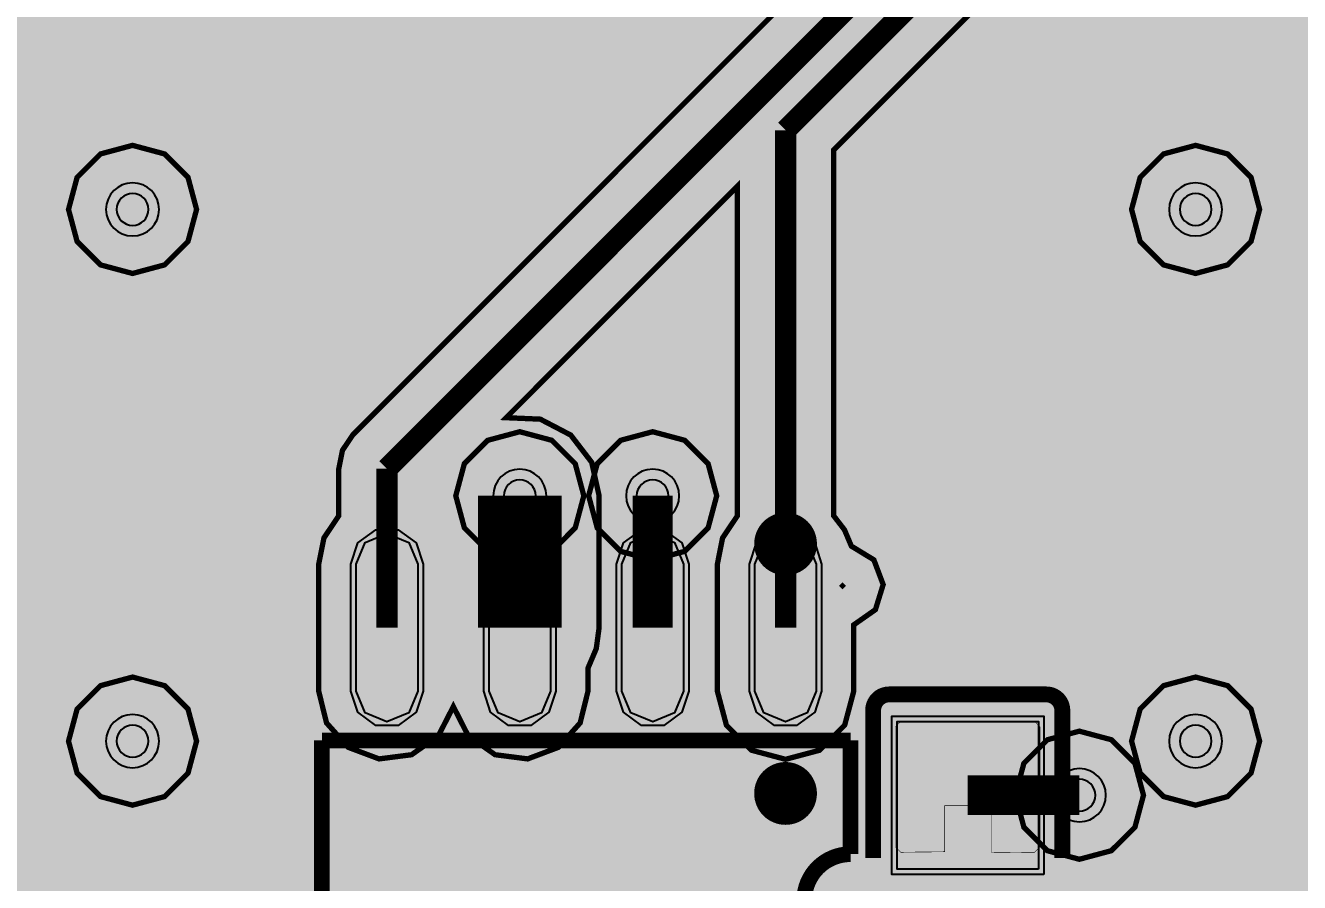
# Model space of a CAD drawing. Header units: millimetres. Extents: x -61 to 56, y -72 to 70.
# Drawn here: x -15.11 to -2.93, y -38.09 to -29.9 of the extents above; entities that cross this region are included whole.
import ezdxf

# ---------------------------------------------------------------- set-up
doc = ezdxf.new("R2010")
doc.units = ezdxf.units.MM
doc.header["$MEASUREMENT"] = 0
for name, color, linetype, true_color in [('02GND', 7, 'Continuous', 0x999966), ('03POWER', 7, 'Continuous', 0x008000), ('Bottom-Layer', 7, 'Continuous', 0x0000ff), ('Document-Layer', 7, 'Continuous', 0xffffff), ('Hole-Layer', 7, 'Continuous', 0x222222), ('Multi-Layer', 7, 'Continuous', 0xc0c0c0), ('Top-Layer', 7, 'Continuous', 0xff0000), ('Top-Paste-Mask-Layer', 7, 'Continuous', 0x808080), ('Top-Silkscreen-Layer', 7, 'Continuous', 0xffcc00), ('Top-Solder-Mask-Layer', 7, 'Continuous', 0x800080)]:
    doc.layers.add(name, color=color, linetype=linetype, true_color=true_color)

msp = doc.modelspace()

# ---------------------------------------------------------------- hatches: boundary and pattern name
at = {"layer": '02GND'}
for points in [[(-49.642, 52.153), (49.642, 52.153), (49.642, -62.142), (-49.642, -62.142)], [(-10.993, -34.398), (-10.911, -34.704), (-10.687, -34.929), (-10.381, -35.011), (-10.075, -34.929), (-9.851, -34.704), (-9.769, -34.398), (-9.851, -34.092), (-10.075, -33.868), (-10.381, -33.786), (-10.687, -33.868), (-10.911, -34.092)]]:
    msp.add_hatch(color=256, dxfattribs=at).paths.add_polyline_path(points)
at = {"layer": '03POWER'}
for points in [[(48.499, -56.042), (48.581, -56.348), (48.806, -56.572), (49.112, -56.654), (49.418, -56.571), (49.642, -56.346), (49.642, -62.142), (44.192, -62.142), (44.393, -61.957), (44.493, -61.703), (44.472, -61.43), (45.189, -61.704), (45.95, -61.804), (46.713, -61.727), (47.438, -61.475), (48.085, -61.064), (48.62, -60.514), (49.014, -59.855), (49.245, -59.123), (49.302, -58.358), (49.18, -57.601), (48.887, -56.892), (48.438, -56.269), (47.858, -55.767), (47.177, -55.412), (46.434, -55.224), (45.666, -55.212), (44.917, -55.378), (44.226, -55.712), (43.631, -56.196), (43.164, -56.805), (42.849, -57.504), (42.704, -58.258), (42.737, -59.024), (42.946, -59.763), (43.32, -60.433), (43.838, -60.999), (-43.362, -60.999), (-43.621, -61.056), (-43.831, -61.218), (-43.953, -61.453), (-43.964, -61.718), (-43.863, -61.963), (-43.667, -62.142), (-49.642, -62.142), (-49.642, -56.582), (-49.433, -56.797), (-49.148, -56.888), (-48.853, -56.832), (-49.162, -57.541), (-49.298, -58.303), (-49.253, -59.075), (-49.03, -59.816), (-48.641, -60.484), (-48.107, -61.044), (-47.458, -61.464), (-46.728, -61.722), (-45.959, -61.803), (-45.192, -61.703), (-44.469, -61.428), (-43.83, -60.992), (-43.31, -60.419), (-42.937, -59.741), (-42.732, -58.995), (-42.707, -58.222), (-42.861, -57.464), (-43.188, -56.763), (-43.668, -56.157), (-44.277, -55.679), (-44.979, -55.356), (-45.738, -55.205), (-46.511, -55.234), (-47.256, -55.443), (-47.932, -55.818), (-48.502, -56.341), (-48.5, -56.309), (-48.499, -56.277), (-48.499, 51.315), (-19.403, 51.315), (-19.629, 51.144), (-19.755, 50.889), (-19.751, 50.604), (-19.619, 50.352), (-19.388, 50.187), (-19.658, 49.977), (-19.773, 49.655), (-19.698, 49.322), (-19.455, 49.081), (-19.684, 48.858), (-19.769, 48.551), (-19.689, 48.242), (-19.463, 48.016), (-19.155, 47.934), (-18.847, 48.018), (-18.624, 48.246), (-18.545, 48.556), (-18.633, 48.863), (-18.864, 49.083), (-18.625, 49.324), (-18.551, 49.655), (-18.665, 49.975), (-18.931, 50.185), (-18.698, 50.349), (-18.565, 50.601), (-18.56, 50.887), (-18.685, 51.143), (-18.912, 51.315), (48.426, 51.315), (48.499, 51.242)], [(22.849, 14.008), (22.931, 13.703), (23.153, 13.479), (23.457, 13.396), (23.763, 13.475), (23.763, -5.557), (23.538, -5.683), (23.384, -5.89), (23.33, -6.142), (23.384, -6.394), (23.538, -6.602), (23.763, -6.727), (23.763, -10.399), (23.491, -10.504), (23.299, -10.723), (23.23, -11.006), (23.299, -11.289), (23.491, -11.508), (23.763, -11.613), (23.763, -18.066), (15.932, -25.896), (-24.557, -25.896), (-24.694, -25.924), (-24.811, -26.001), (-28.007, -29.198), (-28.085, -29.314), (-28.112, -29.451), (-28.112, -54.99), (-28.085, -55.127), (-28.007, -55.243), (-26.976, -56.274), (-26.86, -56.352), (-26.723, -56.379), (9.142, -56.379), (9.279, -56.352), (9.395, -56.274), (10.695, -54.974), (10.772, -54.858), (10.799, -54.721), (10.799, -52.307), (11.028, -52.521), (11.331, -52.594), (11.632, -52.508), (11.85, -52.284), (11.93, -51.982), (11.85, -51.68), (11.632, -51.456), (11.331, -51.37), (11.028, -51.443), (10.799, -51.657), (10.799, -47.227), (10.995, -47.422), (11.255, -47.511), (11.529, -47.477), (11.76, -47.326), (11.901, -47.089), (11.924, -46.815), (12.235, -46.82), (12.508, -46.673), (12.674, -46.41), (12.689, -46.1), (12.55, -45.822), (12.293, -45.648), (11.983, -45.623), (11.701, -45.753), (11.519, -46.004), (11.484, -46.313), (11.224, -46.297), (10.981, -46.391), (10.799, -46.577), (10.799, -42.147), (11.028, -42.361), (11.331, -42.434), (11.632, -42.348), (11.85, -42.124), (11.93, -41.822), (11.85, -41.52), (11.632, -41.296), (11.331, -41.21), (11.028, -41.283), (10.799, -41.497), (10.799, -38.045), (11.003, -37.842), (11.303, -37.861), (11.576, -37.736), (11.756, -37.495), (11.8, -37.198), (21.07, -37.198), (21.334, -37.337), (21.633, -37.334), (21.895, -37.19), (21.992, -37.155), (22.076, -37.093), (32.363, -26.806), (32.441, -26.689), (32.468, -26.552), (32.468, -1.1), (32.789, -1.031), (33.029, -0.805), (33.117, -0.489), (33.029, -0.172), (32.789, 0.054), (32.468, 0.122), (32.468, 3.331), (32.469, 3.354), (32.47, 3.377), (32.469, 3.4), (32.468, 3.422), (32.468, 16.054), (32.441, 16.191), (32.363, 16.308), (30.904, 17.766), (31.094, 18.043), (31.109, 18.378), (30.946, 18.671), (30.652, 18.834), (30.317, 18.817), (30.041, 18.627), (29.934, 18.688), (29.813, 18.709), (26.824, 18.709), (27.107, 18.822), (27.3, 19.057), (27.357, 19.356), (27.262, 19.645), (27.04, 19.853), (26.746, 19.928), (26.451, 19.853), (26.229, 19.645), (26.135, 19.356), (26.191, 19.057), (26.385, 18.822), (26.667, 18.709), (26.105, 18.709), (25.968, 18.682), (25.852, 18.604), (23.868, 16.62), (23.79, 16.504), (23.763, 16.367), (23.763, 14.541), (23.457, 14.62), (23.153, 14.537), (22.931, 14.313)], [(-27.652, -29.493), (-24.845, -26.686), (-24.698, -26.99), (-24.413, -27.17), (-24.076, -27.171), (-23.789, -26.994), (-23.64, -26.692), (-23.673, -26.356), (-14.651, -26.356), (-14.69, -26.649), (-14.588, -26.926), (-14.368, -27.123), (-14.082, -27.194), (-13.795, -27.123), (-13.575, -26.926), (-13.473, -26.649), (-13.513, -26.356), (-4.491, -26.356), (-4.53, -26.649), (-4.428, -26.926), (-4.208, -27.123), (-3.922, -27.194), (-3.635, -27.123), (-3.415, -26.926), (-3.313, -26.649), (-3.353, -26.356), (0.589, -26.356), (0.55, -26.649), (0.652, -26.926), (0.872, -27.123), (1.158, -27.194), (1.445, -27.123), (1.665, -26.926), (1.767, -26.649), (1.727, -26.356), (10.749, -26.356), (10.71, -26.649), (10.812, -26.926), (11.032, -27.123), (11.318, -27.194), (11.605, -27.123), (11.825, -26.926), (11.927, -26.649), (11.887, -26.356), (16.081, -26.356), (16.12, -26.348), (16.153, -26.326), (20.875, -21.604), (21.016, -21.903), (21.292, -22.085), (21.623, -22.097), (21.911, -21.935), (22.073, -21.646), (22.061, -21.316), (21.88, -21.04), (21.581, -20.898), (24.193, -18.286), (24.215, -18.253), (24.223, -18.214), (24.223, -11.485), (24.393, -11.272), (24.454, -11.006), (24.393, -10.74), (24.223, -10.527), (24.223, -6.686), (24.465, -6.461), (24.554, -6.142), (24.465, -5.824), (24.223, -5.598), (24.223, 16.325), (26.147, 18.249), (29.771, 18.249), (29.916, 18.105), (30.08, 17.805), (30.38, 17.64), (32.008, 16.012), (32.008, 14.546), (31.729, 14.664), (31.427, 14.633), (31.177, 14.461), (31.04, 14.19), (30.75, 14.208), (30.484, 14.091), (30.302, 13.864), (30.246, 13.578), (30.327, 13.299), (30.529, 13.089), (30.805, 12.996), (31.092, 13.04), (31.327, 13.213), (31.455, 13.474), (31.743, 13.455), (32.008, 13.571), (32.008, 9.466), (31.696, 9.588), (31.366, 9.526), (31.118, 9.301), (31.026, 8.978), (31.118, 8.656), (31.366, 8.43), (31.696, 8.369), (32.008, 8.49), (32.008, 3.97), (31.732, 3.976), (31.482, 3.86), (31.308, 3.646), (31.245, 3.377), (31.308, 3.108), (31.482, 2.894), (31.732, 2.778), (32.008, 2.783), (32.008, -0.131), (31.922, -0.301), (31.893, -0.489), (31.922, -0.676), (32.008, -0.846), (32.008, -10.854), (31.696, -10.732), (31.366, -10.794), (31.118, -11.019), (31.026, -11.342), (31.118, -11.664), (31.366, -11.89), (31.696, -11.951), (32.008, -11.83), (32.008, -15.934), (31.696, -15.812), (31.366, -15.874), (31.118, -16.099), (31.026, -16.422), (31.118, -16.744), (31.366, -16.97), (31.696, -17.031), (32.008, -16.91), (32.008, -26.094), (31.693, -25.972), (31.361, -26.036), (31.114, -26.267), (31.026, -26.593), (31.125, -26.916), (31.381, -27.137), (22.034, -36.485), (21.822, -36.236), (21.513, -36.131), (21.193, -36.2), (20.955, -36.424), (20.866, -36.738), (11.512, -36.738), (11.263, -36.651), (11, -36.678), (10.773, -36.812), (10.623, -37.03), (10.58, -37.29), (10.649, -37.545), (10.369, -37.825), (10.347, -37.858), (10.34, -37.897), (10.34, -54.679), (9.1, -55.919), (-26.681, -55.919), (-27.652, -54.948)], [(-14.694, -31.662), (-14.612, -31.968), (-14.388, -32.192), (-14.082, -32.274), (-13.776, -32.192), (-13.552, -31.968), (-13.47, -31.662), (-13.552, -31.356), (-13.776, -31.132), (-14.082, -31.05), (-14.388, -31.132), (-14.612, -31.356)], [(-4.534, -31.662), (-4.452, -31.968), (-4.228, -32.192), (-3.922, -32.274), (-3.616, -32.192), (-3.392, -31.968), (-3.31, -31.662), (-3.392, -31.356), (-3.616, -31.132), (-3.922, -31.05), (-4.228, -31.132), (-4.452, -31.356)], [(-9.723, -34.398), (-9.641, -34.704), (-9.417, -34.929), (-9.111, -35.011), (-8.805, -34.929), (-8.581, -34.704), (-8.499, -34.398), (-8.581, -34.092), (-8.805, -33.868), (-9.111, -33.786), (-9.417, -33.868), (-9.641, -34.092)], [(-14.694, -36.742), (-14.612, -37.048), (-14.388, -37.272), (-14.082, -37.354), (-13.776, -37.272), (-13.552, -37.048), (-13.47, -36.742), (-13.552, -36.436), (-13.776, -36.212), (-14.082, -36.13), (-14.388, -36.212), (-14.612, -36.436)], [(-4.534, -36.742), (-4.452, -37.048), (-4.228, -37.272), (-3.922, -37.354), (-3.616, -37.272), (-3.392, -37.048), (-3.31, -36.742), (-3.392, -36.436), (-3.616, -36.212), (-3.922, -36.13), (-4.228, -36.212), (-4.452, -36.436)], [(-5.645, -37.259), (-5.563, -37.565), (-5.339, -37.789), (-5.033, -37.871), (-4.727, -37.789), (-4.502, -37.565), (-4.42, -37.259), (-4.502, -36.953), (-4.727, -36.729), (-5.033, -36.647), (-5.339, -36.729), (-5.563, -36.953)]]:
    msp.add_hatch(color=256, dxfattribs=at).paths.add_polyline_path(points)
at = {"layer": 'Bottom-Layer'}
for points in [[(-49.642, -62.142), (-49.642, 52.153), (49.642, 52.153), (49.642, -62.142)], [(-10.993, -34.398), (-10.911, -34.704), (-10.687, -34.929), (-10.381, -35.011), (-10.075, -34.929), (-9.851, -34.704), (-9.769, -34.398), (-9.851, -34.092), (-10.075, -33.868), (-10.381, -33.786), (-10.687, -33.868), (-10.911, -34.092)]]:
    msp.add_hatch(color=256, dxfattribs=at).paths.add_polyline_path(points)
at = {"layer": 'Top-Layer'}
for points in [[(-49.642, -62.142), (-49.642, 52.153), (49.642, 52.153), (49.642, -62.142)], [(1.26, -12.456), (-5.735, -19.451), (-5.835, -19.6), (-5.87, -19.776), (-5.87, -24.435), (-6.039, -24.411), (-6.208, -24.434), (-6.208, -24.314), (-6.256, -24.135), (-6.387, -24.004), (-6.566, -23.956), (-7.566, -23.956), (-7.745, -24.004), (-7.876, -24.135), (-7.924, -24.314), (-7.924, -25.714), (-7.876, -25.893), (-7.745, -26.024), (-7.566, -26.072), (-6.566, -26.072), (-6.387, -26.024), (-6.256, -25.893), (-6.208, -25.714), (-6.208, -25.612), (-6.039, -25.635), (-5.87, -25.611), (-5.87, -26.713), (-5.974, -26.712), (-6.076, -26.728), (-6.076, -26.634), (-6.124, -26.454), (-6.255, -26.323), (-6.434, -26.275), (-7.566, -26.275), (-7.745, -26.323), (-7.876, -26.454), (-7.924, -26.634), (-7.924, -28.011), (-7.876, -28.19), (-7.745, -28.321), (-7.566, -28.369), (-6.53, -28.369), (-11.976, -33.815), (-12.076, -33.964), (-12.111, -34.14), (-12.111, -34.589), (-12.253, -34.801), (-12.303, -35.052), (-12.303, -36.264), (-12.228, -36.568), (-12.019, -36.802), (-11.726, -36.912), (-11.415, -36.872), (-11.159, -36.691), (-11.016, -36.412), (-10.874, -36.691), (-10.617, -36.872), (-10.306, -36.912), (-10.013, -36.802), (-9.804, -36.568), (-9.729, -36.264), (-9.729, -36.044), (-9.65, -35.858), (-9.623, -35.658), (-9.623, -34.398), (-9.694, -34.078), (-9.894, -33.818), (-10.185, -33.666), (-10.512, -33.652), (-8.301, -31.44), (-8.301, -34.589), (-8.443, -34.801), (-8.493, -35.052), (-8.493, -36.264), (-8.406, -36.59), (-8.167, -36.829), (-7.841, -36.916), (-7.515, -36.829), (-7.276, -36.59), (-7.189, -36.264), (-7.189, -35.631), (-6.982, -35.486), (-6.908, -35.246), (-6.997, -35.01), (-7.212, -34.879), (-7.278, -34.723), (-7.381, -34.589), (-7.381, -31.095), (-4.554, -28.268), (-4.455, -28.119), (-4.42, -27.943), (-4.42, -25.426), (-4.293, -25.199), (-4.273, -24.939), (-4.362, -24.695), (-4.544, -24.51), (-4.544, -20.135), (2.451, -13.139), (2.551, -12.99), (2.586, -12.814), (2.586, 2.128), (2.806, 2.362), (2.877, 2.675), (2.78, 2.981), (2.541, 3.195), (2.227, 3.26), (1.923, 3.157), (1.619, 3.26), (1.305, 3.195), (1.066, 2.981), (0.969, 2.675), (1.04, 2.362), (1.26, 2.128)], [(-11.945, -35.052), (-11.859, -34.844), (-11.651, -34.758), (-11.443, -34.844), (-11.357, -35.052), (-11.357, -36.264), (-11.443, -36.472), (-11.651, -36.558), (-11.859, -36.472), (-11.945, -36.264)], [(-10.675, -35.052), (-10.589, -34.844), (-10.381, -34.758), (-10.173, -34.844), (-10.087, -35.052), (-10.087, -36.264), (-10.173, -36.472), (-10.381, -36.558), (-10.589, -36.472), (-10.675, -36.264)], [(-9.405, -35.052), (-9.319, -34.844), (-9.111, -34.758), (-8.903, -34.844), (-8.817, -35.052), (-8.817, -36.264), (-8.903, -36.472), (-9.111, -36.558), (-9.319, -36.472), (-9.405, -36.264)], [(-8.135, -35.052), (-8.049, -34.844), (-7.841, -34.758), (-7.633, -34.844), (-7.547, -35.052), (-7.547, -36.264), (-7.633, -36.472), (-7.841, -36.558), (-8.049, -36.472), (-8.135, -36.264)], [(-7.326, -35.258), (-7.296, -35.228), (-7.266, -35.258), (-7.296, -35.288)], [(-7.326, -35.258), (-7.296, -35.228), (-7.266, -35.258), (-7.296, -35.288)], [(-5.425, -37.964), (-6.775, -37.964), (-6.775, -36.554), (-5.425, -36.554)]]:
    msp.add_hatch(color=256, dxfattribs=at).paths.add_polyline_path(points)
at = {"layer": 'Top-Paste-Mask-Layer'}
for points in [[(-11.945, -35.052), (-11.859, -34.844), (-11.651, -34.758), (-11.443, -34.844), (-11.357, -35.052), (-11.357, -36.264), (-11.443, -36.472), (-11.651, -36.558), (-11.859, -36.472), (-11.945, -36.264)], [(-10.675, -35.052), (-10.589, -34.844), (-10.381, -34.758), (-10.173, -34.844), (-10.087, -35.052), (-10.087, -36.264), (-10.173, -36.472), (-10.381, -36.558), (-10.589, -36.472), (-10.675, -36.264)], [(-9.405, -35.052), (-9.319, -34.844), (-9.111, -34.758), (-8.903, -34.844), (-8.817, -35.052), (-8.817, -36.264), (-8.903, -36.472), (-9.111, -36.558), (-9.319, -36.472), (-9.405, -36.264)], [(-8.135, -35.052), (-8.049, -34.844), (-7.841, -34.758), (-7.633, -34.844), (-7.547, -35.052), (-7.547, -36.264), (-7.633, -36.472), (-7.841, -36.558), (-8.049, -36.472), (-8.135, -36.264)], [(-6.74, -36.554), (-5.46, -36.554), (-5.41, -36.604), (-5.41, -37.754), (-5.46, -37.804), (-5.87, -37.809), (-5.87, -37.359), (-6.32, -37.359), (-6.32, -37.799), (-6.74, -37.804), (-6.79, -37.754), (-6.79, -36.604)], [(-6.74, -36.554), (-5.46, -36.554), (-5.41, -36.604), (-5.41, -37.754), (-5.46, -37.804), (-5.87, -37.809), (-5.87, -37.359), (-6.32, -37.359), (-6.32, -37.799), (-6.74, -37.804), (-6.79, -37.754), (-6.79, -36.604)]]:
    msp.add_hatch(color=256, dxfattribs=at).paths.add_polyline_path(points)
at = {"layer": 'Top-Solder-Mask-Layer'}
for points in [[(-11.996, -35.052), (-11.93, -34.849), (-11.758, -34.724), (-11.545, -34.724), (-11.372, -34.849), (-11.306, -35.052), (-11.306, -36.264), (-11.372, -36.467), (-11.545, -36.592), (-11.758, -36.592), (-11.93, -36.467), (-11.996, -36.264)], [(-10.726, -35.052), (-10.66, -34.849), (-10.488, -34.724), (-10.275, -34.724), (-10.102, -34.849), (-10.036, -35.052), (-10.036, -36.264), (-10.102, -36.467), (-10.275, -36.592), (-10.488, -36.592), (-10.66, -36.467), (-10.726, -36.264)], [(-9.456, -35.052), (-9.39, -34.849), (-9.218, -34.724), (-9.005, -34.724), (-8.832, -34.849), (-8.766, -35.052), (-8.766, -36.264), (-8.832, -36.467), (-9.005, -36.592), (-9.218, -36.592), (-9.39, -36.467), (-9.456, -36.264)], [(-8.186, -35.052), (-8.12, -34.849), (-7.948, -34.724), (-7.735, -34.724), (-7.562, -34.849), (-7.496, -35.052), (-7.496, -36.264), (-7.562, -36.467), (-7.735, -36.592), (-7.948, -36.592), (-8.12, -36.467), (-8.186, -36.264)], [(-5.374, -38.015), (-6.826, -38.015), (-6.826, -36.503), (-5.374, -36.503)]]:
    msp.add_hatch(color=256, dxfattribs=at).paths.add_polyline_path(points)

# ---------------------------------------------------------------- linework, layer by layer
at = {"layer": '02GND', "const_width": 0.0508}
msp.add_lwpolyline([(-10.993, -34.398), (-10.911, -34.704), (-10.687, -34.929), (-10.381, -35.011), (-10.075, -34.929), (-9.851, -34.704), (-9.769, -34.398), (-9.851, -34.092), (-10.075, -33.868), (-10.381, -33.786), (-10.687, -33.868), (-10.911, -34.092)], close=True, dxfattribs=at)
at = {"layer": '03POWER', "const_width": 0.0508}
for points in [[(-14.694, -31.662), (-14.612, -31.968), (-14.388, -32.192), (-14.082, -32.274), (-13.776, -32.192), (-13.552, -31.968), (-13.47, -31.662), (-13.552, -31.356), (-13.776, -31.132), (-14.082, -31.05), (-14.388, -31.132), (-14.612, -31.356)], [(-4.534, -31.662), (-4.452, -31.968), (-4.228, -32.192), (-3.922, -32.274), (-3.616, -32.192), (-3.392, -31.968), (-3.31, -31.662), (-3.392, -31.356), (-3.616, -31.132), (-3.922, -31.05), (-4.228, -31.132), (-4.452, -31.356)], [(-9.723, -34.398), (-9.641, -34.704), (-9.417, -34.929), (-9.111, -35.011), (-8.805, -34.929), (-8.581, -34.704), (-8.499, -34.398), (-8.581, -34.092), (-8.805, -33.868), (-9.111, -33.786), (-9.417, -33.868), (-9.641, -34.092)], [(-14.694, -36.742), (-14.612, -37.048), (-14.388, -37.272), (-14.082, -37.354), (-13.776, -37.272), (-13.552, -37.048), (-13.47, -36.742), (-13.552, -36.436), (-13.776, -36.212), (-14.082, -36.13), (-14.388, -36.212), (-14.612, -36.436)], [(-4.534, -36.742), (-4.452, -37.048), (-4.228, -37.272), (-3.922, -37.354), (-3.616, -37.272), (-3.392, -37.048), (-3.31, -36.742), (-3.392, -36.436), (-3.616, -36.212), (-3.922, -36.13), (-4.228, -36.212), (-4.452, -36.436)], [(-5.645, -37.259), (-5.563, -37.565), (-5.339, -37.789), (-5.033, -37.871), (-4.727, -37.789), (-4.502, -37.565), (-4.42, -37.259), (-4.502, -36.953), (-4.727, -36.729), (-5.033, -36.647), (-5.339, -36.729), (-5.563, -36.953)]]:
    msp.add_lwpolyline(points, close=True, dxfattribs=at)
at = {"layer": 'Bottom-Layer', "const_width": 0.0508}
msp.add_lwpolyline([(-10.993, -34.398), (-10.911, -34.704), (-10.687, -34.929), (-10.381, -35.011), (-10.075, -34.929), (-9.851, -34.704), (-9.769, -34.398), (-9.851, -34.092), (-10.075, -33.868), (-10.381, -33.786), (-10.687, -33.868), (-10.911, -34.092)], close=True, dxfattribs=at)
at = {"layer": 'Document-Layer', "const_width": 0.3}
msp.add_lwpolyline([(-7.991, -34.858, -1), (-7.691, -34.858, -1)], format="xyb", close=True, dxfattribs=at)
msp.add_lwpolyline([(-7.991, -34.858, -1), (-7.691, -34.858, -1)], format="xyb", close=True, dxfattribs=at)
at = {"layer": 'Hole-Layer'}
for points in [[(-14.234, -31.662, 1), (-13.929, -31.662), (-13.929, -31.662, 1), (-14.234, -31.662)], [(-4.074, -31.662, 1), (-3.769, -31.662), (-3.769, -31.662, 1), (-4.074, -31.662)], [(-10.534, -34.398, 1), (-10.229, -34.398), (-10.229, -34.398, 1), (-10.534, -34.398)], [(-9.264, -34.398, 1), (-8.959, -34.398), (-8.959, -34.398, 1), (-9.264, -34.398)], [(-14.234, -36.742, 1), (-13.929, -36.742), (-13.929, -36.742, 1), (-14.234, -36.742)], [(-4.074, -36.742, 1), (-3.769, -36.742), (-3.769, -36.742, 1), (-4.074, -36.742)]]:
    msp.add_lwpolyline(points, format="xyb", dxfattribs=at)
msp.add_lwpolyline([(-5.185, -37.259, 1), (-4.88, -37.259, 1)], format="xyb", close=True, dxfattribs=at)
at = {"layer": 'Multi-Layer'}
for points in [[(-14.336, -31.662, 1), (-13.828, -31.662, 1)], [(-4.176, -31.662, 1), (-3.668, -31.662, 1)], [(-10.635, -34.398, 1), (-10.127, -34.398, 1)], [(-9.365, -34.398, 1), (-8.857, -34.398, 1)], [(-14.336, -36.742, 1), (-13.828, -36.742, 1)], [(-4.176, -36.742, 1), (-3.668, -36.742, 1)], [(-5.287, -37.259, 1), (-4.779, -37.259, 1)]]:
    msp.add_lwpolyline(points, format="xyb", close=True, dxfattribs=at)
at = {"layer": 'Top-Layer'}
for points, const_width in [([(-11.651, -34.14), (-5.41, -27.9)], 0.203), ([(-7.841, -30.905), (-4.879, -27.943)], 0.203), ([(-6.53, -28.369), (-11.976, -33.815), (-12.076, -33.964), (-12.111, -34.14), (-12.111, -34.589), (-12.253, -34.801), (-12.303, -35.052), (-12.303, -36.264), (-12.228, -36.568), (-12.019, -36.802), (-11.726, -36.912), (-11.415, -36.872), (-11.159, -36.691), (-11.016, -36.412), (-10.874, -36.691), (-10.617, -36.872), (-10.306, -36.912), (-10.013, -36.802), (-9.804, -36.568), (-9.729, -36.264), (-9.729, -36.044), (-9.65, -35.858), (-9.623, -35.658), (-9.623, -34.398), (-9.694, -34.078), (-9.894, -33.818), (-10.185, -33.666), (-10.512, -33.652), (-8.301, -31.44), (-8.301, -34.589), (-8.443, -34.801), (-8.493, -35.052), (-8.493, -36.264), (-8.406, -36.59), (-8.167, -36.829), (-7.841, -36.916), (-7.515, -36.829), (-7.276, -36.59), (-7.189, -36.264), (-7.189, -35.631), (-6.982, -35.486), (-6.908, -35.246), (-6.997, -35.01), (-7.212, -34.879), (-7.278, -34.723), (-7.381, -34.589), (-7.381, -31.095), (-4.554, -28.268)], 0.0508), ([(-7.841, -35.658), (-7.841, -30.905)], 0.203), ([(-11.651, -35.658), (-11.651, -34.14)], 0.203), ([(-10.381, -35.658), (-10.381, -34.398)], 0.8), ([(-9.111, -35.658), (-9.111, -34.398)], 0.381), ([(-5.033, -37.259), (-6.1, -37.259)], 0.381)]:
    msp.add_lwpolyline(points, dxfattribs=dict(at, const_width=const_width))
for points in [[(-11.945, -35.052), (-11.859, -34.844), (-11.651, -34.758), (-11.443, -34.844), (-11.357, -35.052), (-11.357, -36.264), (-11.443, -36.472), (-11.651, -36.558), (-11.859, -36.472), (-11.945, -36.264)], [(-10.675, -35.052), (-10.589, -34.844), (-10.381, -34.758), (-10.173, -34.844), (-10.087, -35.052), (-10.087, -36.264), (-10.173, -36.472), (-10.381, -36.558), (-10.589, -36.472), (-10.675, -36.264)], [(-9.405, -35.052), (-9.319, -34.844), (-9.111, -34.758), (-8.903, -34.844), (-8.817, -35.052), (-8.817, -36.264), (-8.903, -36.472), (-9.111, -36.558), (-9.319, -36.472), (-9.405, -36.264)], [(-8.135, -35.052), (-8.049, -34.844), (-7.841, -34.758), (-7.633, -34.844), (-7.547, -35.052), (-7.547, -36.264), (-7.633, -36.472), (-7.841, -36.558), (-8.049, -36.472), (-8.135, -36.264)], [(-5.425, -37.964), (-6.775, -37.964), (-6.775, -36.554), (-5.425, -36.554)]]:
    msp.add_lwpolyline(points, close=True, dxfattribs=at)
at = {"layer": 'Top-Layer', "const_width": 0.00508}
msp.add_lwpolyline([(-7.326, -35.258), (-7.296, -35.228), (-7.266, -35.258), (-7.296, -35.288)], close=True, dxfattribs=at)
msp.add_lwpolyline([(-7.326, -35.258), (-7.296, -35.228), (-7.266, -35.258), (-7.296, -35.288)], close=True, dxfattribs=at)
at = {"layer": 'Top-Paste-Mask-Layer'}
for points in [[(-11.945, -35.052), (-11.859, -34.844), (-11.651, -34.758), (-11.443, -34.844), (-11.357, -35.052), (-11.357, -36.264), (-11.443, -36.472), (-11.651, -36.558), (-11.859, -36.472), (-11.945, -36.264)], [(-10.675, -35.052), (-10.589, -34.844), (-10.381, -34.758), (-10.173, -34.844), (-10.087, -35.052), (-10.087, -36.264), (-10.173, -36.472), (-10.381, -36.558), (-10.589, -36.472), (-10.675, -36.264)], [(-9.405, -35.052), (-9.319, -34.844), (-9.111, -34.758), (-8.903, -34.844), (-8.817, -35.052), (-8.817, -36.264), (-8.903, -36.472), (-9.111, -36.558), (-9.319, -36.472), (-9.405, -36.264)], [(-8.135, -35.052), (-8.049, -34.844), (-7.841, -34.758), (-7.633, -34.844), (-7.547, -35.052), (-7.547, -36.264), (-7.633, -36.472), (-7.841, -36.558), (-8.049, -36.472), (-8.135, -36.264)]]:
    msp.add_lwpolyline(points, close=True, dxfattribs=at)
at = {"layer": 'Top-Paste-Mask-Layer', "const_width": 0.00508}
msp.add_lwpolyline([(-6.74, -36.554), (-5.46, -36.554), (-5.41, -36.604), (-5.41, -37.754), (-5.46, -37.804), (-5.87, -37.809), (-5.87, -37.359), (-6.32, -37.359), (-6.32, -37.799), (-6.74, -37.804), (-6.79, -37.754), (-6.79, -36.604)], close=True, dxfattribs=at)
msp.add_lwpolyline([(-6.74, -36.554), (-5.46, -36.554), (-5.41, -36.604), (-5.41, -37.754), (-5.46, -37.804), (-5.87, -37.809), (-5.87, -37.359), (-6.32, -37.359), (-6.32, -37.799), (-6.74, -37.804), (-6.79, -37.754), (-6.79, -36.604)], close=True, dxfattribs=at)
at = {"layer": 'Top-Silkscreen-Layer'}
for points, const_width in [([(-6.851, -36.296, 0.414), (-7.004, -36.448)], 0.152), ([(-6.851, -36.296, 0.414), (-7.004, -36.448)], 0.152), ([(-5.196, -36.448, 0.414), (-5.349, -36.296)], 0.152), ([(-5.196, -36.448, 0.414), (-5.349, -36.296)], 0.152), ([(-7.22, -37.822, 1), (-7.22, -38.707)], 0.15), ([(-7.22, -37.822, 1), (-7.22, -38.707)], 0.15)]:
    msp.add_lwpolyline(points, format="xyb", dxfattribs=dict(at, const_width=const_width))
for points, const_width in [([(-5.349, -36.296), (-6.851, -36.296)], 0.152), ([(-5.349, -36.296), (-6.851, -36.296)], 0.152), ([(-7.004, -36.448), (-7.004, -37.858)], 0.152), ([(-7.004, -36.448), (-7.004, -37.858)], 0.152), ([(-5.196, -37.858), (-5.196, -36.448)], 0.152), ([(-5.196, -37.858), (-5.196, -36.448)], 0.152), ([(-7.22, -36.736), (-12.272, -36.736)], 0.15), ([(-12.272, -36.736), (-11.814, -36.736)], 0.15), ([(-12.272, -39.779), (-12.272, -36.736)], 0.15), ([(-7.22, -36.736), (-12.272, -36.736)], 0.15), ([(-12.272, -36.736), (-11.814, -36.736)], 0.15), ([(-12.272, -39.779), (-12.272, -36.736)], 0.15), ([(-11.489, -36.736), (-10.544, -36.736)], 0.15), ([(-11.489, -36.736), (-10.544, -36.736)], 0.15), ([(-10.219, -36.736), (-9.274, -36.736)], 0.15), ([(-10.219, -36.736), (-9.274, -36.736)], 0.15), ([(-8.949, -36.736), (-8.004, -36.736)], 0.15), ([(-8.949, -36.736), (-8.004, -36.736)], 0.15), ([(-7.679, -36.736), (-7.22, -36.736)], 0.15), ([(-7.679, -36.736), (-7.22, -36.736)], 0.15), ([(-7.22, -37.822), (-7.22, -36.736)], 0.15), ([(-7.22, -37.822), (-7.22, -36.736)], 0.15)]:
    msp.add_lwpolyline(points, dxfattribs=dict(at, const_width=const_width))
at = {"layer": 'Top-Silkscreen-Layer', "const_width": 0.3}
msp.add_lwpolyline([(-7.991, -37.242, -1), (-7.691, -37.242, -1)], format="xyb", close=True, dxfattribs=at)
msp.add_lwpolyline([(-7.991, -37.242, -1), (-7.691, -37.242, -1)], format="xyb", close=True, dxfattribs=at)
at = {"layer": 'Top-Solder-Mask-Layer'}
for points in [[(-11.996, -35.052), (-11.93, -34.849), (-11.758, -34.724), (-11.545, -34.724), (-11.372, -34.849), (-11.306, -35.052), (-11.306, -36.264), (-11.372, -36.467), (-11.545, -36.592), (-11.758, -36.592), (-11.93, -36.467), (-11.996, -36.264)], [(-10.726, -35.052), (-10.66, -34.849), (-10.488, -34.724), (-10.275, -34.724), (-10.102, -34.849), (-10.036, -35.052), (-10.036, -36.264), (-10.102, -36.467), (-10.275, -36.592), (-10.488, -36.592), (-10.66, -36.467), (-10.726, -36.264)], [(-9.456, -35.052), (-9.39, -34.849), (-9.218, -34.724), (-9.005, -34.724), (-8.832, -34.849), (-8.766, -35.052), (-8.766, -36.264), (-8.832, -36.467), (-9.005, -36.592), (-9.218, -36.592), (-9.39, -36.467), (-9.456, -36.264)], [(-8.186, -35.052), (-8.12, -34.849), (-7.948, -34.724), (-7.735, -34.724), (-7.562, -34.849), (-7.496, -35.052), (-7.496, -36.264), (-7.562, -36.467), (-7.735, -36.592), (-7.948, -36.592), (-8.12, -36.467), (-8.186, -36.264)], [(-5.374, -38.015), (-6.826, -38.015), (-6.826, -36.503), (-5.374, -36.503)]]:
    msp.add_lwpolyline(points, close=True, dxfattribs=at)

doc.saveas('drawing.dxf')
